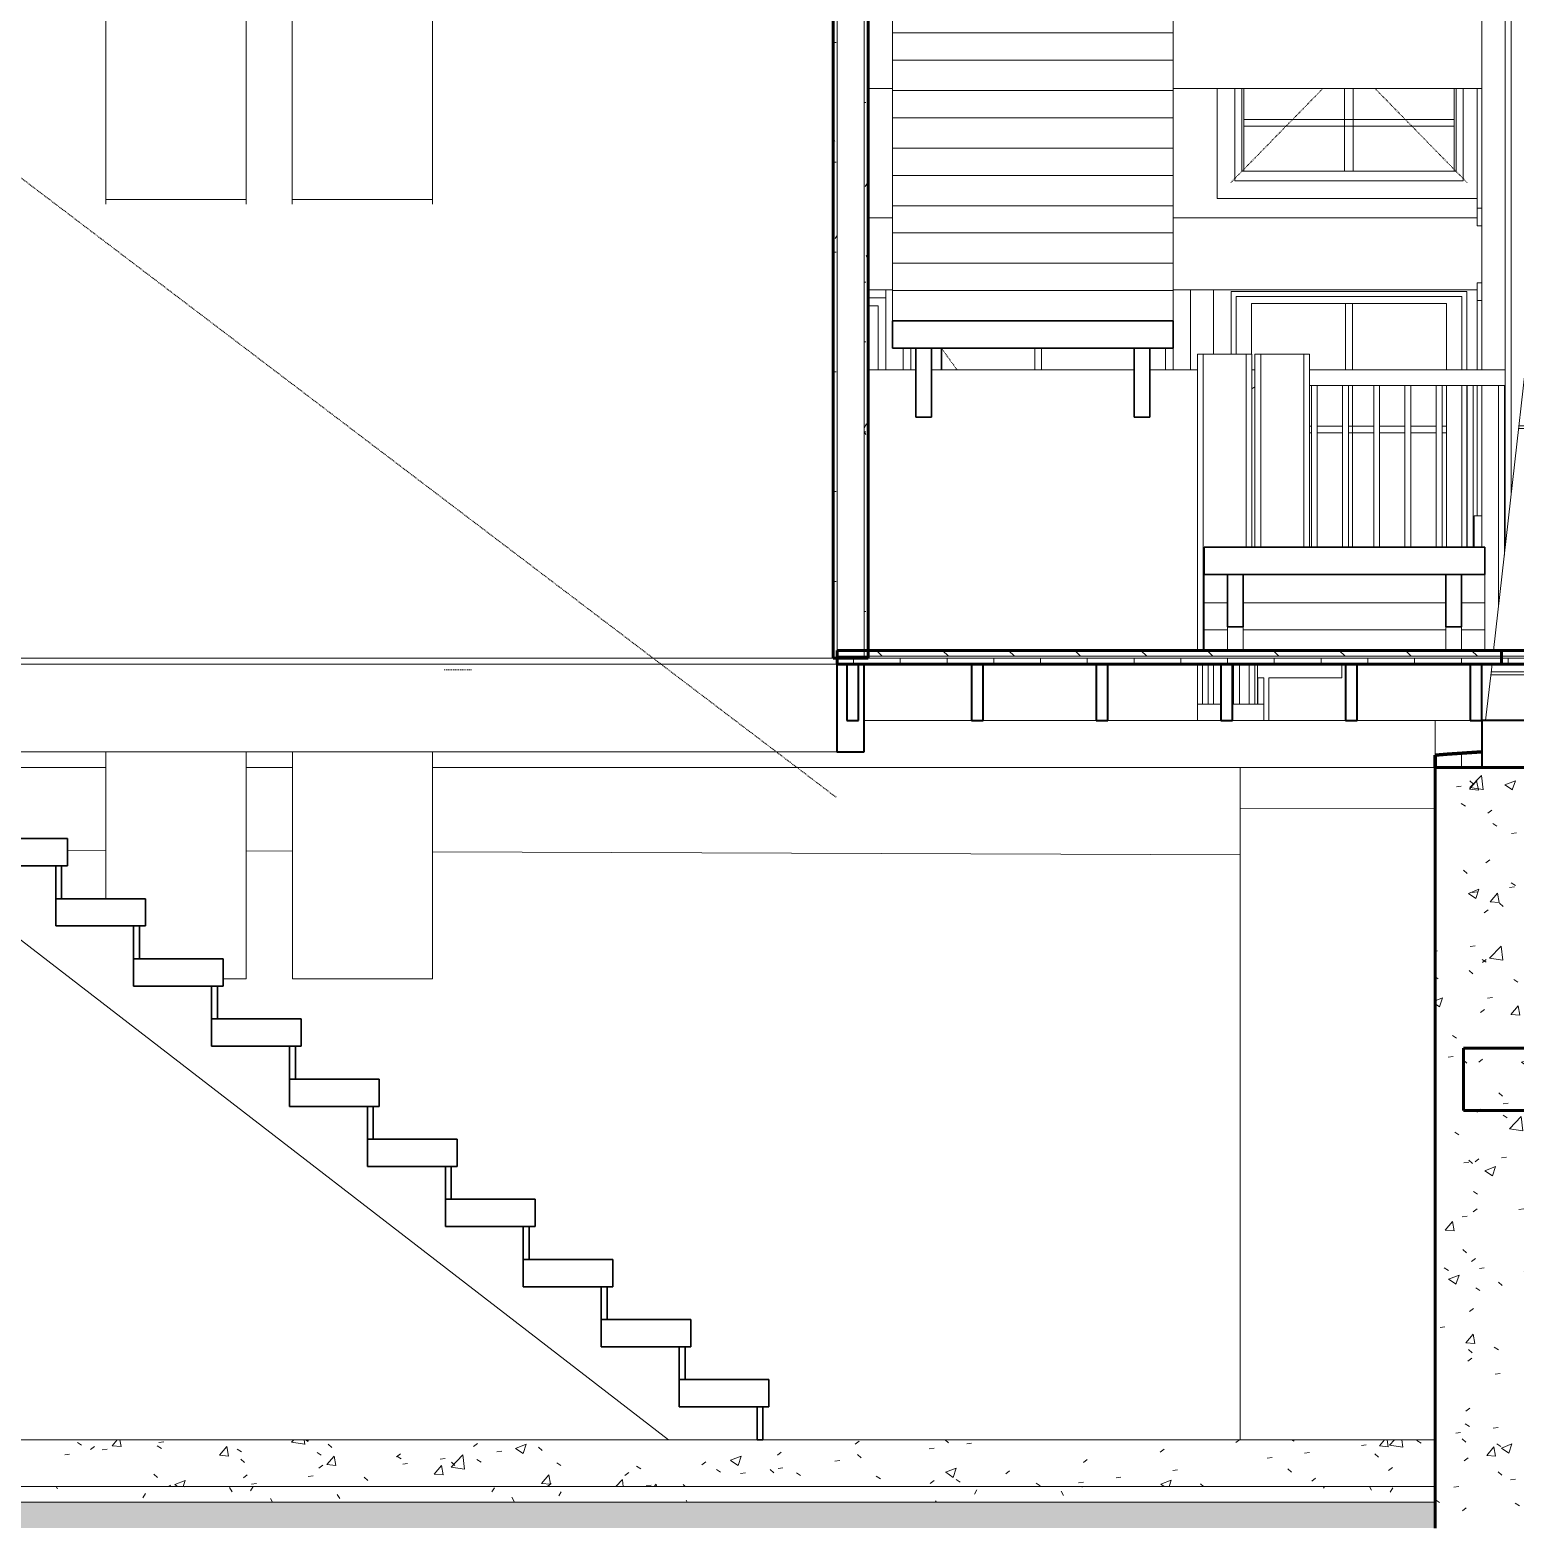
# Model space of a CAD drawing. Header units: inches. Extents: x 94 to 2128, y -110 to 279.
# Drawn here: x 234.1 to 424.6, y -110.1 to 82.1 of the extents above; entities that cross this region are included whole.
import ezdxf

# ---------------------------------------------------------------- set-up
doc = ezdxf.new("R2010")
doc.units = ezdxf.units.IN
doc.header["$MEASUREMENT"] = 0
doc.linetypes.add('Dash 1_16_', pattern=[0.125, 0.0625, -0.0625])
doc.linetypes.add('Hidden 1_8_', pattern=[0.1875, 0.125, -0.0625])
for name, color, linetype, lineweight in [('A-DETL-HDLN', 90, 'Hidden 1_8_', 9), ('A-DOOR', 31, 'Continuous', 18), ('A-DOOR-FRAM', 31, 'Continuous', 9), ('A-FLOR', 192, 'Continuous', 18), ('A-FLOR-HRAL', 11, 'Continuous', 9), ('A-FLOR-MCUT', 51, 'Continuous', 18), ('A-FLOR-PATT', 8, 'Continuous', 60), ('A-GENM', 13, 'Continuous', 9), ('A-GLAZ', 151, 'Continuous', 18), ('A-ROOF', 132, 'Continuous', 18), ('A-WALL', 113, 'Continuous', 18), ('A-WALL-PATT', 111, 'Continuous', 18), ('C-BLDG-PADS', 91, 'Continuous', 9), ('C-TOPO', 7, 'Continuous', 9), ('I-FURN', 30, 'Continuous', 9), ('I-WALL', 2, 'Continuous', 18), ('M-HVAC-DUCT', 70, 'Continuous', 9), ('Q-CASE', 31, 'Continuous', 9), ('S-BEAM', 12, 'Continuous', 9), ('S-FNDN', 32, 'Continuous', 18), ('S-STRS', 31, 'Continuous', 9)]:
    doc.layers.add(name, color=color, linetype=linetype, lineweight=lineweight)
pattern_1 = [(90, (267.742, 68.948), (-6, 4e-16), [])]
pattern_2 = [(135, (267.742, 68.948), (-4.24264, -4.24264), [])]
pattern_3 = [(50, (267.742, 68.948), (13.77135, -1.20496), [1.44, -15.84]), (355, (267.742, 68.948), (-2.6644, 14.4422), [1.152, -12.672]), (100.451, (268.889, 68.847), (11.1071, 13.23737), [1.224, -13.462]), (46.184, (267.742, 72.788), (20.4913, -3.17785), [2.16, -23.76]), (96.636, (269.449, 72.523), (17.9459, 18.7032), [1.836, -20.193]), (351.184, (267.742, 72.788), (17.9454, 18.7026), [1.728, -19.008]), (21, (269.662, 71.828), (11.4605, -7.73037), [1.44, -15.84]), (326, (269.662, 71.828), (4.67135, 13.92315), [1.152, -12.672]), (71.451, (270.617, 71.184), (16.13207, 6.19284), [1.224, -13.462]), (37.5, (267.742, 68.948), (0.23312, 6.39175), [0.634, -11.885, 0.634, -12.23, -12.72]), (37.5, (267.742, 68.948), (0.23312, 6.39175), [-25.382, 0.634, -12.086]), (7.5, (267.742, 68.948), (5.05073, 7.57304), [0.634, -6.701, 0.634, -11.597, -4.848]), (7.5, (267.742, 68.948), (5.05073, 7.57304), [-19.565, 0.634, -4.214]), (327.5, (263.46, 68.948), (10.24958, -0.43289), [0.634, -4.166, 0.634, -14.342, -19.872]), (327.5, (263.46, 68.948), (10.24958, -0.43289), [-19.776, 0.634, -19.238]), (317.5, (261.54, 68.948), (11.1974, 1.92214), [0.634, -5.606, 0.634, -9.312, -14.112]), (317.5, (261.54, 68.948), (11.1974, 1.92214), [-16.186, 0.634, -13.478])]
pattern_4 = [(0, (267.742, 68.948), (15.36, 3.84), [0.634, -10.886, 0.634, -10.886, -61.44]), (0, (267.742, 68.948), (15.36, 3.84), [-23.04, 0.634, -22.406, 0.634, -10.886, -26.88]), (0, (267.742, 68.948), (15.36, 3.84), [-57.6, 0.634, -7.046, 0.634, -18.566]), (120, (273.502, 70.868), (-11.00554, 11.38215), [0.634, -10.886, 0.634, -10.886, -61.44]), (120, (273.502, 70.868), (-11.00554, 11.38215), [-23.04, 0.634, -22.406, 0.634, -10.886, -26.88]), (120, (273.502, 70.868), (-11.00554, 11.38215), [-57.6, 0.634, -7.046, 0.634, -18.566]), (240, (275.422, 78.548), (-4.35446, -15.22215), [0.634, -10.886, 0.634, -10.886, -61.44]), (240, (275.422, 78.548), (-4.35446, -15.22215), [-23.04, 0.634, -22.406, 0.634, -10.886, -26.88]), (240, (275.422, 78.548), (-4.35446, -15.22215), [-57.6, 0.634, -7.046, 0.634, -18.566])]

# ---------------------------------------------------------------- blocks, each defined once
blk = doc.blocks.new('Dimension Lumber - 2x8-1022023-Section - East_West - Looking South - Entry')
at = {"layer": 'S-BEAM', "lineweight": 40}
for p, q in [((420.38, 0.75), (418.88, 0.75)), ((418.88, 0.75), (418.88, -6.5)), ((420.38, -6.5), (420.38, 0.75)), ((418.88, -6.5), (420.38, -6.5))]:
    blk.add_line(p, q, dxfattribs=at)
blk = doc.blocks.new('Dimension Lumber - 6_x6_-1037467-Section - East_West - Looking South - Entry')
at = {"layer": 'S-BEAM', "lineweight": 40}
for p, q in [((426.38, -6.5), (420.38, -6.5)), ((420.38, -6.5), (420.38, -12.5)), ((426.38, -12.5), (426.38, -6.5)), ((420.38, -12.5), (426.38, -12.5))]:
    blk.add_line(p, q, dxfattribs=at)
blk = doc.blocks.new('Dimension Lumber - 6_x6_-560046-Section - East_West - Looking South - Entry')
at = {"layer": 'S-BEAM'}
for p, q in [((169.63, -6.5), (175.63, -6.5)), ((341.13, -6.5), (354.88, -6.5)), ((356.38, -6.5), (370.88, -6.5)), ((372.38, -6.5), (386.88, -6.5)), ((388.38, -6.5), (402.88, -6.5)), ((404.38, -6.5), (414.38, -6.5))]:
    blk.add_line(p, q, dxfattribs=at)
blk = doc.blocks.new('LVL-Laminated Veneer Lumber - LVL 3 1_2x11 1_4_-1198534-Section - East_West - Looking South - Entry')
at = {"layer": 'S-BEAM', "lineweight": 40}
for p, q in [((341.13, 0.75), (337.63, 0.75)), ((337.63, 0.75), (337.63, -10.5)), ((341.13, -10.5), (341.13, 0.75)), ((337.63, -10.5), (341.13, -10.5))]:
    blk.add_line(p, q, dxfattribs=at)
blk = doc.blocks.new('Casework 5 - Casework 5-830777-Section - East_West - Looking South - Entry')
at = {"layer": 'Q-CASE'}
for p, q in [((344.76, 74.6), (341.63, 74.6)), ((420.38, 74.6), (380.76, 74.6))]:
    blk.add_line(p, q, dxfattribs=at)
blk = doc.blocks.new('Window-Awning-Andersen-400_Series - 28-3_8_ x 20-1_2_-1121774-Section - East_West - Looking South - Entry')
at = {"layer": 'A-GLAZ', "lineweight": 9}
for p, q in [((419.76, 74.6), (419.76, 56.98)), ((420.38, 59.23), (419.76, 59.23)), ((419.76, 56.98), (420.38, 56.98))]:
    blk.add_line(p, q, dxfattribs=at)
blk = doc.blocks.new('casement-unique - 28-3_8_ x 71-7_8_-1077366-Section - East_West - Looking South - Entry')
at = {"layer": 'A-GLAZ', "lineweight": 9}
for p, q in [((419.76, 49.66), (419.76, 38.5)), ((420.38, 49.66), (419.76, 49.66)), ((420.38, 47.41), (419.76, 47.41)), ((419.76, 36.5), (419.76, 19.75))]:
    blk.add_line(p, q, dxfattribs=at)
blk = doc.blocks.new('Window-Double_Hung-Andersen-400_Series-Tilt_Wash - 31-5_8_ x 72-7_8_-1220825-Section - East_West - Looking South - Entry')
at = {"layer": 'A-GENM'}
for p, q in [((402.88, 47), (402.88, 38.5)), ((403.76, 47), (403.76, 38.5)), ((403.76, 36.5), (403.76, 15.75)), ((398.26, 31.28), (398.51, 31.28)), ((399.26, 31.28), (402.51, 31.28)), ((403.28, 31.28), (406.51, 31.28)), ((407.26, 31.28), (410.51, 31.28)), ((411.26, 31.28), (414.51, 31.28)), ((415.26, 31.28), (415.82, 31.28)), ((398.26, 30.41), (398.51, 30.41)), ((399.26, 30.41), (402.51, 30.41)), ((403.28, 30.41), (406.51, 30.41)), ((407.26, 30.41), (410.51, 30.41)), ((411.26, 30.41), (414.51, 30.41)), ((415.26, 30.41), (415.82, 30.41))]:
    blk.add_line(p, q, dxfattribs=at)
at = {"layer": 'A-GLAZ', "lineweight": 9}
for p, q in [((385.94, 40.5), (385.94, 48.75)), ((418.44, 48.56), (388.19, 48.56)), ((388.19, 48.56), (388.19, 40.5)), ((418.44, 38.5), (418.44, 48.56)), ((388.85, 40.5), (388.85, 47.91)), ((388.85, 47.91), (417.79, 47.91)), ((390.82, 47), (390.82, 40.5)), ((415.82, 47), (390.82, 47)), ((415.82, 38.5), (415.82, 47)), ((417.79, 47.91), (417.79, 38.5)), ((415.82, 15.75), (415.82, 36.5)), ((417.79, 36.5), (417.79, 15.75)), ((418.44, 15.75), (418.44, 36.5)), ((385.94, -4.39), (385.94, 0.75))]:
    blk.add_line(p, q, dxfattribs=at)
blk = doc.blocks.new('Window-Awning-Andersen-400_Series - 31-1_2_ x 17_-1119391-Section - East_West - Looking South - Entry')
at = {"layer": 'A-GENM'}
for p, q in [((402.76, 74.6), (402.76, 64)), ((403.88, 74.6), (403.88, 64)), ((389.82, 70.63), (416.82, 70.63)), ((389.82, 69.75), (416.82, 69.75))]:
    blk.add_line(p, q, dxfattribs=at)
at = {"layer": 'A-GLAZ', "lineweight": 9}
for p, q in [((386.41, 60.48), (386.41, 74.6)), ((388.66, 74.6), (388.66, 62.73)), ((388.68, 62.73), (388.68, 74.6)), ((389.57, 64), (389.57, 74.6)), ((389.82, 74.6), (389.82, 64)), ((416.82, 64), (416.82, 74.6)), ((417.07, 74.6), (417.07, 64)), ((417.96, 74.6), (417.96, 62.73)), ((417.98, 62.73), (417.98, 74.6)), ((417.07, 64), (389.57, 64)), ((389.82, 64), (416.82, 64)), ((388.66, 62.73), (417.98, 62.73)), ((419.76, 60.48), (386.41, 60.48))]:
    blk.add_line(p, q, dxfattribs=at)
at = {"layer": 'A-GLAZ', "linetype": 'Dash 1_16_', "lineweight": 9}
for p, q in [((399.99, 74.6), (388.15, 62.5)), ((406.65, 74.6), (418.49, 62.5))]:
    blk.add_line(p, q, dxfattribs=at)
blk = doc.blocks.new('Television-Plasma - 42_-440412-Section - East_West - Looking South - Entry')
at = {"layer": 'I-FURN'}
for p, q in [((419.38, 19.75), (420.38, 19.75)), ((419.38, 15.75), (419.38, 19.75)), ((419.38, 18.22), (419.26, 18.22))]:
    blk.add_line(p, q, dxfattribs=at)
blk = doc.blocks.new('LVL-Laminated Veneer Lumber - LVL 3 1_2x11 1_4_-1199590-Section - East_West - Looking South - Entry')
at = {"layer": 'S-BEAM'}
for p, q in [((175.63, -9.47), (175.63, 0.75)), ((208.88, 0.75), (337.63, 0.75)), ((175.63, -10.5), (208.88, -10.5)), ((218.13, -10.5), (337.63, -10.5))]:
    blk.add_line(p, q, dxfattribs=at)
blk = doc.blocks.new('Rectangular Elbow - Radius - 1 W-V4-Section - East_West - Looking South - Entry')
at = {"layer": 'M-HVAC-DUCT'}
for p, q in [((267.74, 60.36), (267.74, 59.76)), ((285.74, 59.76), (285.74, 60.36))]:
    blk.add_line(p, q, dxfattribs=at)
blk = doc.blocks.new('Rectangular Elbow - Radius - 1 W-V5-Section - East_West - Looking South - Entry')
at = {"layer": 'M-HVAC-DUCT'}
for p, q in [((267.74, 87.36), (285.74, 87.36)), ((267.74, 60.36), (267.74, 87.36)), ((285.74, 60.36), (285.74, 87.36)), ((267.74, 60.36), (285.74, 60.36)), ((285.74, 60.36), (267.74, 60.36))]:
    blk.add_line(p, q, dxfattribs=at)
blk = doc.blocks.new('Door-Outswing-Andersen-400_Series-Single - 3_ 0-1_8_ x 7_ 11-1_2_-1236536-Section - East_West - Looking South - Entry')
at = {"layer": 'A-DOOR', "linetype": 'Dash 1_16_', "lineweight": 9}
blk.add_line((351.03, 41.28), (353.03, 38.5), dxfattribs=at)
at = {"layer": 'A-DOOR-FRAM'}
for p, q in [((343.88, 38.5), (343.88, 48.75)), ((383.01, 48.75), (383.01, 38.5)), ((346.13, 41.28), (346.13, 38.5)), ((347.1, 41.28), (347.1, 38.5)), ((379.79, 38.5), (379.79, 41.28)), ((380.76, 38.5), (380.76, 41.28))]:
    blk.add_line(p, q, dxfattribs=at)
at = {"layer": 'A-DOOR-FRAM', "lineweight": 30}
blk.add_line((351.04, 38.5), (351.04, 41.28), dxfattribs=at)
at = {"layer": 'A-GENM'}
for p, q in [((363.01, 38.5), (363.01, 41.28)), ((363.88, 38.5), (363.88, 41.28))]:
    blk.add_line(p, q, dxfattribs=at)
blk = doc.blocks.new('Door-Outswing-Andersen-400_Series-Stationary - 2_ 0-1_2_ x 7_ 11-1_2_-1244375-Section - East_West - Looking South - Entry')
at = {"layer": 'A-DOOR-FRAM'}
for p, q in [((343.88, 47.75), (341.63, 47.75)), ((342.91, 46.7), (341.63, 46.7)), ((342.91, 38.5), (342.91, 46.7)), ((343.88, 38.5), (343.88, 47.75)), ((346.13, 41.28), (346.13, 38.5))]:
    blk.add_line(p, q, dxfattribs=at)
blk = doc.blocks.new('Walls 7 - Walls 7-1353541-Section - East_West - Looking South - Entry')
at = {"layer": 'A-WALL-PATT', "lineweight": 9}
h = blk.add_hatch(dxfattribs=at)
h.set_pattern_fill('FP_14', color=256, style=0, pattern_type=2)
h.set_pattern_definition([(180, (487.32, 31.27), (-36.28, 143.74), [42.426, 0, 0, 0]), (180, (488.32, 54.48), (-36.28, 143.74), [42.426, 0, 0, 0]), (180, (488.98, 69.95), (-36.28, 143.74), [42.426, 0, 0, 0]), (180, (489.31, 77.68), (-36.28, 143.74), [42.426, 0, 0, 0]), (180, (489.97, 93.15), (-36.28, 143.74), [42.426, 0, 0, 0]), (180, (490.63, 108.63), (-36.28, 143.74), [42.426, 0, 0, 0]), (180, (491.46, 127.97), (-36.28, 143.74), [42.426, 0, 0, 0]), (180, (492.12, 143.44), (-36.28, 143.74), [42.426, 0, 0, 0]), (180, (487.31, 30.9), (-36.28, 143.74), [42.426, 0, 0, 0]), (180, (488.3, 54.1), (-36.28, 143.74), [42.426, 0, 0, 0]), (180, (488.96, 69.57), (-36.28, 143.74), [42.426, 0, 0, 0]), (180, (489.3, 77.31), (-36.28, 143.74), [42.426, 0, 0, 0]), (180, (489.96, 92.78), (-36.28, 143.74), [42.426, 0, 0, 0]), (180, (490.62, 108.25), (-36.28, 143.74), [42.426, 0, 0, 0]), (180, (491.44, 127.59), (-36.28, 143.74), [42.426, 0, 0, 0]), (180, (492.1, 143.06), (-36.28, 143.74), [42.426, 0, 0, 0]), (87.55, (454.8, 31.267), (-42.427, -0.0001), [22.854, -121.015]), (87.55, (478.42, 54.475), (-42.427, -0.0001), [15.11, -128.758]), (87.55, (457.867, 69.946), (-42.427, -0.0001), [7.368, -136.5]), (87.55, (451.126, 77.68), (-42.427, -0.0001), [15.11, -128.758]), (87.55, (473.71, 93.154), (-42.427, -0.0001), [15.11, -128.758]), (87.55, (459.52, 108.626), (-42.427, -0.0001), [18.983, -124.886]), (87.55, (485.097, 127.965), (-42.427, -0.0001), [15.111, -128.758]), (87.55, (461.01, 143.437), (-42.427, -0.0001), [8.367, -135.501]), (87.55, (455.063, 31.267), (-42.427, -0.0001), [22.854, -121.015]), (87.55, (478.683, 54.475), (-42.427, -0.0001), [15.11, -128.758]), (87.55, (458.13, 69.946), (-42.427, -0.0001), [7.368, -136.5]), (87.55, (451.39, 77.68), (-42.427, -0.0001), [15.11, -128.758]), (87.55, (473.974, 93.154), (-42.427, -0.0001), [15.11, -128.758]), (87.55, (459.786, 108.626), (-42.427, -0.0001), [18.983, -124.886]), (87.55, (485.36, 127.965), (-42.427, -0.0001), [15.111, -128.758]), (87.55, (461.275, 143.437), (-42.427, -0.0001), [8.367, -135.501])])
h.paths.add_polyline_path([(426.69, -46.5), (466.8, -46.5), (466.24, 0.75), (460.31, 0.75), (460.31, -4.75), (458.81, -4.75), (458.81, 0.75), (444.31, 0.75), (444.31, -4.75), (442.81, -4.75), (442.81, 0.75), (421.68, 0.75), (420.86, -6.5), (426.38, -6.5), (426.38, -9.72), (426.69, -9.66), (426.69, -42.34)], flags=0)
h.paths.add_polyline_path([(441.93, 2.5), (444.69, 2.5), (444.07, 14.39), (443.84, 34.05), (443.84, 62.62), (428.66, 62.62), (421.88, 2.5), (432.26, 2.5)], flags=0)
h.paths.add_polyline_path([(448.2, 2.5), (466.22, 2.5), (465.51, 62.62), (453.94, 62.62), (452.78, 45.73), (450.88, 23.46), (449, 6.96)], flags=0)
h = blk.add_hatch(dxfattribs=at)
h.set_pattern_fill('FP_15', color=256, style=0, pattern_type=2)
h.set_pattern_definition([(180, (517.7, 31.24), (-50.26, 143.57), [42.426, 0, 0, 0]), (180, (516.44, 54.42), (-50.26, 143.57), [42.426, 0, 0, 0]), (180, (515.6, 69.88), (-50.26, 143.57), [42.426, 0, 0, 0]), (180, (515.17, 77.6), (-50.26, 143.57), [42.426, 0, 0, 0]), (180, (514.33, 93.06), (-50.26, 143.57), [42.426, 0, 0, 0]), (180, (513.49, 108.51), (-50.26, 143.57), [42.426, 0, 0, 0]), (180, (512.43, 127.83), (-50.26, 143.57), [42.426, 0, 0, 0]), (180, (511.59, 143.28), (-50.26, 143.57), [42.426, 0, 0, 0]), (180, (517.73, 30.87), (-50.26, 143.57), [42.426, 0, 0, 0]), (180, (516.46, 54.05), (-50.26, 143.57), [42.426, 0, 0, 0]), (180, (515.62, 69.5), (-50.26, 143.57), [42.426, 0, 0, 0]), (180, (515.2, 77.23), (-50.26, 143.57), [42.426, 0, 0, 0]), (180, (514.35, 92.68), (-50.26, 143.57), [42.426, 0, 0, 0]), (180, (513.51, 108.14), (-50.26, 143.57), [42.426, 0, 0, 0]), (180, (512.45, 127.45), (-50.26, 143.57), [42.426, 0, 0, 0]), (180, (511.61, 142.91), (-50.26, 143.57), [42.426, 0, 0, 0]), (93.125, (485.18, 31.24), (-42.426, 0.0002), [22.84, -120.945]), (93.125, (506.54, 54.42), (-42.426, 0.0002), [15.103, -128.684]), (93.125, (484.484, 69.875), (-42.426, 0.0002), [7.364, -136.422]), (93.125, (476.99, 77.6), (-42.426, 0.0002), [15.103, -128.684]), (93.125, (498.07, 93.056), (-42.426, 0.0002), [15.103, -128.684]), (93.125, (482.375, 108.51), (-42.426, 0.0002), [18.972, -124.815]), (93.125, (506.07, 127.83), (-42.426, 0.0002), [15.103, -128.684]), (93.125, (480.477, 143.28), (-42.426, 0.0002), [8.363, -135.424]), (93.125, (485.445, 31.24), (-42.426, 0.0002), [22.84, -120.945]), (93.125, (506.806, 54.42), (-42.426, 0.0002), [15.103, -128.684]), (93.125, (484.75, 69.875), (-42.426, 0.0002), [7.364, -136.422]), (93.125, (477.257, 77.6), (-42.426, 0.0002), [15.103, -128.684]), (93.125, (498.333, 93.056), (-42.426, 0.0002), [15.103, -128.684]), (93.125, (482.64, 108.51), (-42.426, 0.0002), [18.972, -124.815]), (93.125, (506.334, 127.83), (-42.426, 0.0002), [15.103, -128.684]), (93.125, (480.74, 143.28), (-42.426, 0.0002), [8.363, -135.424])])
h.paths.add_polyline_path([(478.89, -46.5), (476.31, 0.72), (476.31, -4.75), (474.81, -4.75), (474.81, 0.75), (466.24, 0.75), (466.8, -46.5)], flags=0)
h.paths.add_polyline_path([(466.22, 2.5), (476.21, 2.5), (475.1, 22.78), (475.1, 38.5), (474, 38.5), (473.89, 40.5), (487.5, 40.5), (486.29, 62.62), (465.51, 62.62), (466.19, 5.08)], flags=0)
at = {"layer": 'A-WALL'}
for p, q in [((428.66, 62.62), (421.88, 2.5)), ((428.66, 62.62), (443.84, 62.62)), ((453.94, 62.62), (465.51, 62.62)), ((466.22, 2.5), (465.51, 62.62)), ((465.51, 62.62), (486.29, 62.62)), ((487.5, 40.5), (486.29, 62.62)), ((421.68, 0.75), (420.86, -6.5)), ((466.8, -46.5), (466.24, 0.75))]:
    blk.add_line(p, q, dxfattribs=at)
blk = doc.blocks.new('Casework 43 - Casework 16-1373929-Section - East_West - Looking South - Entry')
at = {"layer": 'Q-CASE'}
for p, q in [((383.88, 40.5), (384.63, 40.5)), ((383.88, 2.5), (383.88, 40.5)), ((384.63, 40.5), (390.13, 40.5)), ((384.63, 2.5), (384.63, 40.5)), ((390.13, 40.5), (390.88, 40.5)), ((390.13, 15.75), (390.13, 40.5)), ((390.88, 15.75), (390.88, 40.5))]:
    blk.add_line(p, q, dxfattribs=at)
blk = doc.blocks.new('Railing - 3_4_-1407952-Section - East_West - Looking South - Entry')
at = {"layer": 'A-FLOR-HRAL'}
for p, q in [((422.51, 8.08), (422.51, 36.5)), ((423.26, 14.72), (423.26, 36.5))]:
    blk.add_line(p, q, dxfattribs=at)
blk = doc.blocks.new('Railing - 3_4_-V12-Section - East_West - Looking South - Entry')
at = {"layer": 'A-FLOR-HRAL'}
for p, q in [((418.51, 15.75), (418.51, 36.5)), ((419.26, 15.75), (419.26, 36.5))]:
    blk.add_line(p, q, dxfattribs=at)
blk = doc.blocks.new('Railing - 3_4_-1407981-Section - East_West - Looking South - Entry')
at = {"layer": 'A-FLOR-HRAL'}
for p, q in [((388.51, -4.39), (388.51, 0.75)), ((389.26, -4.39), (389.26, 0.75))]:
    blk.add_line(p, q, dxfattribs=at)
blk = doc.blocks.new('Railing - 3_4_-1407979-Section - East_West - Looking South - Entry')
at = {"layer": 'A-FLOR-HRAL'}
for p, q in [((384.51, -4.39), (384.51, 0.75)), ((385.26, -4.39), (385.26, 0.75))]:
    blk.add_line(p, q, dxfattribs=at)
blk = doc.blocks.new('Railing - 3_4_-1407967-Section - East_West - Looking South - Entry')
at = {"layer": 'A-FLOR-HRAL'}
for p, q in [((390.51, -4.39), (390.51, 0.75)), ((391.26, -4.39), (391.26, 0.75))]:
    blk.add_line(p, q, dxfattribs=at)
blk = doc.blocks.new('Railing - Railing-1407735-Section - East_West - Looking South - Entry')
for name, p in [('Railing - 3_4_-V12-Section - East_West - Looking South - Entry', (-20, 0)), ('Railing - 3_4_-V12-Section - East_West - Looking South - Entry', (-16, 0)), ('Railing - 3_4_-V12-Section - East_West - Looking South - Entry', (-12, 0)), ('Railing - 3_4_-V12-Section - East_West - Looking South - Entry', (-8, 0)), ('Railing - 3_4_-V12-Section - East_West - Looking South - Entry', (-4, 0)), ('Railing - 3_4_-V12-Section - East_West - Looking South - Entry', (0, 0)), ('Railing - 3_4_-1407952-Section - East_West - Looking South - Entry', (0, 0)), ('Railing - 3_4_-1407979-Section - East_West - Looking South - Entry', (0, 0)), ('Railing - 3_4_-1407981-Section - East_West - Looking South - Entry', (0, 0)), ('Railing - 3_4_-1407967-Section - East_West - Looking South - Entry', (0, 0))]:
    blk.add_blockref(name, p)
blk = doc.blocks.new('Top Rail Type - Top Rail_Internal_-1407954-Section - East_West - Looking South - Entry')
at = {"layer": 'A-FLOR-HRAL'}
for p, q in [((391.26, 38.5), (390.88, 38.5)), ((423.38, 38.5), (398.26, 38.5)), ((391.26, 36.33), (390.88, 36.07)), ((423.38, 36.5), (398.26, 36.5))]:
    blk.add_line(p, q, dxfattribs=at)
blk = doc.blocks.new('Casework 8 - Casework 16-1426184-Section - East_West - Looking South - Entry')
at = {"layer": 'Q-CASE'}
for p, q in [((423.38, 86.25), (423.38, 87.75)), ((424.13, 86.25), (424.13, 87.75)), ((423.38, 15.83), (423.38, 85.62)), ((424.13, 22.48), (424.13, 85.62)), ((429.63, 62.99), (429.63, 85.62)), ((430.38, 62.99), (430.38, 85.62))]:
    blk.add_line(p, q, dxfattribs=at)
blk = doc.blocks.new('Casework 6 - Casework 16-1428442-Section - East_West - Looking South - Entry')
at = {"layer": 'Q-CASE'}
for p, q in [((391.26, 40.5), (392.01, 40.5)), ((391.26, 15.75), (391.26, 40.5)), ((392.01, 40.5), (397.51, 40.5)), ((392.01, 15.75), (392.01, 40.5)), ((397.51, 40.5), (398.26, 40.5)), ((397.51, 15.75), (397.51, 40.5)), ((398.26, 15.75), (398.26, 40.5))]:
    blk.add_line(p, q, dxfattribs=at)

msp = doc.modelspace()

# ---------------------------------------------------------------- hatches: boundary and pattern name
at = {"layer": 'A-FLOR-PATT', "lineweight": 9}
h = msp.add_hatch(dxfattribs=at)
h.set_pattern_fill('FP_4', color=256, style=0, pattern_type=2)
h.set_pattern_definition(pattern_2)
h.paths.add_polyline_path([(166.57127, 1.75), (208.88241, 1.75), (208.88241, 2.5), (166.57127, 2.5)], flags=0)
h.paths.add_polyline_path([(422.88241, 1.75), (422.88241, 2.5), (337.63241, 2.5), (337.63241, 1.75), (422.60169, 1.75)], flags=0)
h = msp.add_hatch(dxfattribs=at)
h.set_pattern_fill('FP_4', color=256, style=0, pattern_type=2)
h.set_pattern_definition(pattern_2)
h.paths.add_polyline_path([(466.08125, 1.75), (516.38241, 1.75), (516.38241, 2.5), (422.88241, 2.5), (422.88241, 1.75), (461.25019, 1.75)], flags=0)
h = msp.add_hatch(dxfattribs=at)
h.set_pattern_fill('FP_3', color=256, style=0, pattern_type=2)
h.set_pattern_definition(pattern_1)
h.paths.add_polyline_path([(422.60169, 0.75), (422.88241, 0.75), (422.88241, 1.5), (337.63241, 1.5), (337.63241, 0.75), (403.27744, 0.75)], flags=0)
h.paths.add_polyline_path([(171.38644, 0.75), (208.88241, 0.75), (208.88241, 1.5), (166.57127, 1.5), (166.57127, 0.75)], flags=0)
h = msp.add_hatch(dxfattribs=at)
h.set_pattern_fill('FP_3', color=256, style=0, pattern_type=2)
h.set_pattern_definition(pattern_1)
h.paths.add_polyline_path([(509.56081, 0.75), (516.38241, 0.75), (516.38241, 1.5), (422.88241, 1.5), (422.88241, 0.75), (499.89869, 0.75)], flags=0)
at = {"layer": 'A-WALL-PATT', "lineweight": 9}
h = msp.add_hatch(dxfattribs=at)
h.set_pattern_fill('FP_2', color=256, style=0, pattern_type=2)
h.set_pattern_definition(pattern_4)
h.paths.add_polyline_path([(337.13241, 1.5), (337.63241, 1.5), (337.63241, 96.5), (337.13241, 96.5), (337.13241, 25.40379)], flags=0)
h = msp.add_hatch(dxfattribs=at)
h.set_pattern_fill('FP_2', color=256, style=0, pattern_type=2)
h.set_pattern_definition(pattern_4)
h.paths.add_polyline_path([(341.13241, 1.5), (341.63241, 1.5), (341.63241, 96.5), (341.13241, 96.5), (341.13241, 25.40379)], flags=0)
h = msp.add_hatch(dxfattribs=at)
h.set_pattern_fill('FP_8', color=256, style=0, pattern_type=2)
h.set_pattern_definition(pattern_3)
h.paths.add_polyline_path([(414.38241, -110.07496), (426.38241, -110.07496), (426.38241, -12.5), (414.38241, -12.5), (414.38241, -55.88346)], flags=0)
at = {"layer": 'C-BLDG-PADS'}
h = msp.add_hatch(dxfattribs=at)
h.set_pattern_fill('FP_8', color=256, style=0, pattern_type=2)
h.set_pattern_definition(pattern_3)
h.paths.add_polyline_path([(287.33194, -104.75), (414.38241, -104.75), (414.38241, -98.75), (175.63241, -98.75), (175.63241, -104.75), (248.68344, -104.75)], flags=0)
h = msp.add_hatch(dxfattribs=at)
h.set_pattern_fill('FP_2', color=256, style=0, pattern_type=2)
h.set_pattern_definition(pattern_4)
h.paths.add_polyline_path([(403.27744, -106.75), (414.38241, -106.75), (414.38241, -104.75), (175.63241, -104.75), (175.63241, -106.75), (325.98044, -106.75)], flags=0)
h = msp.add_hatch(dxfattribs=at)
h.set_pattern_fill('FP_6', color=256, style=0, pattern_type=2)
h.set_pattern_definition([(0, (267.742, 68.948), (7.68, 1.92), [0.634, -5.126, 0.634, -5.126, -30.72]), (0, (267.742, 68.948), (7.68, 1.92), [-11.52, 0.634, -10.886, 0.634, -5.126, -13.44]), (0, (267.742, 68.948), (7.68, 1.92), [-28.8, 0.634, -3.206, 0.634, -8.966]), (120, (270.622, 69.908), (-5.502769, 5.691075), [0.634, -5.126, 0.634, -5.126, -30.72]), (120, (270.622, 69.908), (-5.502769, 5.691075), [-11.52, 0.634, -10.886, 0.634, -5.126, -13.44]), (120, (270.622, 69.908), (-5.502769, 5.691075), [-28.8, 0.634, -3.206, 0.634, -8.966]), (240, (271.582, 73.748), (-2.177231, -7.611075), [0.634, -5.126, 0.634, -5.126, -30.72]), (240, (271.582, 73.748), (-2.177231, -7.611075), [-11.52, 0.634, -10.886, 0.634, -5.126, -13.44]), (240, (271.582, 73.748), (-2.177231, -7.611075), [-28.8, 0.634, -3.206, 0.634, -8.966])])
h.paths.add_polyline_path([(287.33194, -110.07496), (414.38241, -110.07496), (414.38241, -106.75), (175.63241, -106.75), (175.63241, -110.07496), (248.68344, -110.07496)], flags=0)
at = {"layer": 'C-TOPO'}
h = msp.add_hatch(dxfattribs=at)
h.set_pattern_fill('FP_5', color=256, style=0, pattern_type=2)
h.set_pattern_definition([(0, (267.742, 68.948), (12, 12), [12, -12]), (0, (267.742, 73.448), (12, 12), [12, -12]), (0, (267.742, 77.948), (12, 12), [12, -12]), (90, (269.242, 79.448), (-12, 12), [12, -12]), (90, (273.742, 79.448), (-12, 12), [12, -12]), (90, (278.242, 79.448), (-12, 12), [12, -12])])
h.paths.add_polyline_path([(426.69491, -110.07496), (426.69491, -56.5), (426.38241, -56.5), (426.38241, -110.07496)], flags=0)
h.paths.add_polyline_path([(426.38241, -46.5), (426.69491, -46.5), (426.69491, -10.09635), (426.38241, -10.11744), (426.38241, -42.33559)], flags=0)
h.paths.add_polyline_path([(416.07064, -12.5), (420.38241, -12.5), (420.38241, -10.52238), (414.38241, -10.93346), (414.40428, -12.5), (415.90506, -12.5)], flags=0)
at = {"layer": 'S-FNDN', "lineweight": 9}
h = msp.add_hatch(dxfattribs=at)
h.set_pattern_fill('FP_8', color=256, style=0, pattern_type=2)
h.set_pattern_definition(pattern_3)
h.paths.add_polyline_path([(418.00741, -56.5), (505.63241, -56.5), (505.63241, -52.5), (426.38241, -52.5), (426.38241, -48.5), (418.00741, -48.5), (418.00741, -55.88346)], flags=0)

# ---------------------------------------------------------------- linework, layer by layer
at = {"layer": 'A-DETL-HDLN'}
for p, q in [((199.51499, 88.5), (337.50751, -16.32124)), ((287.24324, 0), (290.74324, 0))]:
    msp.add_line(p, q, dxfattribs=at)
at = {"layer": 'A-FLOR', "lineweight": 60}
for p, q in [((337.63241, 2.5), (337.63241, 0.75)), ((516.38241, 2.5), (337.63241, 2.5)), ((422.88241, 0.75), (422.88241, 2.5)), ((337.63241, 0.75), (516.38241, 0.75))]:
    msp.add_line(p, q, dxfattribs=at)
at = {"layer": 'A-FLOR'}
msp.add_line((337.63241, 0.75), (208.88241, 0.75), dxfattribs=at)
at = {"layer": 'A-FLOR-MCUT'}
for p, q in [((516.38241, 1.75), (337.63241, 1.75)), ((516.38241, 1.5), (341.63241, 1.5))]:
    msp.add_line(p, q, dxfattribs=at)
at = {"layer": 'A-ROOF'}
for p, q in [((344.75741, 58), (341.63241, 58)), ((419.75741, 58), (380.75741, 58)), ((341.63241, 48.75), (344.75741, 48.75)), ((380.75741, 48.75), (419.75741, 48.75))]:
    msp.add_line(p, q, dxfattribs=at)
at = {"layer": 'A-WALL'}
for p, q in [((337.63241, 2.5), (337.63241, 96.5)), ((341.13241, 1.5), (341.13241, 96.5)), ((420.38241, 38.5), (420.38241, 87.875)), ((420.38241, 15.75), (420.38241, 36.5)), ((391.59256, 0.75), (391.59256, -4.39286)), ((402.39363, 0.75), (402.39363, -1)), ((402.39363, -1), (393.05939, -1)), ((393.05939, -1), (393.05939, -6.5))]:
    msp.add_line(p, q, dxfattribs=at)
at = {"layer": 'C-BLDG-PADS', "lineweight": 18}
msp.add_line((414.38241, -98.75), (175.63241, -98.75), dxfattribs=at)
at = {"layer": 'C-BLDG-PADS'}
for p, q in [((414.38241, -104.75), (175.63241, -104.75)), ((414.38241, -106.75), (175.63241, -106.75))]:
    msp.add_line(p, q, dxfattribs=at)
at = {"layer": 'C-TOPO'}
for p, q in [((414.3824, -11.98763), (414.38244, -10.93346)), ((414.3824, -11.98763), (414.38244, -10.93346)), ((415.90507, -10.82456), (414.38244, -10.93346)), ((414.38244, -12.5), (414.38244, -10.93346)), ((415.90507, -10.82456), (420.38241, -10.52238)), ((414.38241, -17.83484), (389.38241, -17.7392)), ((389.38241, -17.7392), (414.38241, -17.83484)), ((389.38241, -17.7392), (389.38241, -98.75)), ((238.88241, -23.13275), (243.8126, -23.15161)), ((238.88241, -23.13275), (243.8126, -23.15161)), ((261.8126, -23.22047), (267.74433, -23.24316)), ((261.8126, -23.22047), (267.74433, -23.24316)), ((285.74433, -23.31203), (389.38241, -23.70851)), ((285.74433, -23.31203), (389.38241, -23.70851))]:
    msp.add_line(p, q, dxfattribs=at)
at = {"layer": 'C-TOPO', "lineweight": 80}
for p, q in [((414.38241, -10.93346), (415.90506, -10.82456)), ((414.38241, -12.5), (414.38241, -10.93346)), ((415.90506, -10.82456), (420.38241, -10.52238))]:
    msp.add_line(p, q, dxfattribs=at)
at = {"layer": 'I-WALL', "lineweight": 60}
for p, q in [((337.13241, 96.5), (337.13241, 1.5)), ((341.63241, 1.5), (341.63241, 96.5)), ((337.13241, 1.5), (341.63241, 1.5))]:
    msp.add_line(p, q, dxfattribs=at)
at = {"layer": 'I-WALL'}
for p, q in [((347.75741, 38.5), (341.63241, 38.5)), ((375.75741, 38.5), (349.75741, 38.5)), ((383.88241, 38.5), (377.75741, 38.5)), ((208.88241, 1.5), (337.13241, 1.5)), ((383.88241, -6.5), (383.88241, 0.75))]:
    msp.add_line(p, q, dxfattribs=at)
at = {"layer": 'M-HVAC-DUCT'}
for p, q in [((243.8126, -29.34615), (243.8126, -10.5)), ((261.8126, -39.63683), (261.8126, -10.5)), ((267.74433, -39.63683), (267.74433, -10.5)), ((285.74433, -39.63683), (285.74433, -10.5)), ((261.8126, -39.63683), (258.88241, -39.63683)), ((285.74433, -39.63683), (267.74433, -39.63683))]:
    msp.add_line(p, q, dxfattribs=at)
at = {"layer": 'S-FNDN'}
for p, q in [((414.38241, -10.93346), (414.38241, -6.5)), ((418.88241, -6.5), (414.38241, -6.5)), ((243.8126, -12.5), (218.13241, -12.5)), ((267.74433, -12.5), (261.8126, -12.5)), ((414.3824, -12.5), (285.74433, -12.5)), ((389.38241, -17.7392), (389.38241, -12.5)), ((389.38241, -98.75), (389.38241, -17.7392))]:
    msp.add_line(p, q, dxfattribs=at)
at = {"layer": 'S-FNDN', "lineweight": 60}
for p, q in [((414.38241, -12.5), (414.38241, -110.07496)), ((426.38241, -12.5), (414.38241, -12.5)), ((418.00741, -48.5), (418.00741, -56.5)), ((426.38241, -48.5), (418.00741, -48.5)), ((418.00741, -56.5), (529.63241, -56.5))]:
    msp.add_line(p, q, dxfattribs=at)
at = {"layer": 'S-STRS'}
for p, q in [((344.75741, 81.72222), (344.75741, 85.61111)), ((380.75741, 85.61111), (380.75741, 81.72222)), ((344.75741, 81.72222), (380.75741, 81.72222)), ((344.75741, 78.22222), (344.75741, 81.72222)), ((380.75741, 78.22222), (380.75741, 81.72222)), ((344.75741, 74.33333), (344.75741, 78.22222)), ((380.75741, 78.22222), (344.75741, 78.22222)), ((380.75741, 78.22222), (380.75741, 74.33333)), ((344.75741, 74.33333), (380.75741, 74.33333)), ((344.75741, 70.83333), (344.75741, 74.33333)), ((380.75741, 70.83333), (380.75741, 74.33333)), ((344.75741, 66.94444), (344.75741, 70.83333)), ((380.75741, 70.83333), (344.75741, 70.83333)), ((380.75741, 70.83333), (380.75741, 66.94444)), ((344.75741, 66.94444), (380.75741, 66.94444)), ((344.75741, 63.44444), (344.75741, 66.94444)), ((380.75741, 63.44444), (380.75741, 66.94444)), ((344.75741, 59.55556), (344.75741, 63.44444)), ((380.75741, 63.44444), (344.75741, 63.44444)), ((380.75741, 63.44444), (380.75741, 59.55556)), ((344.75741, 59.55556), (380.75741, 59.55556)), ((344.75741, 56.05556), (344.75741, 59.55556)), ((380.75741, 56.05556), (380.75741, 59.55556)), ((344.75741, 52.16667), (344.75741, 56.05556)), ((380.75741, 56.05556), (344.75741, 56.05556)), ((380.75741, 56.05556), (380.75741, 52.16667)), ((344.75741, 52.16667), (380.75741, 52.16667)), ((344.75741, 48.66667), (344.75741, 52.16667)), ((380.75741, 48.66667), (380.75741, 52.16667)), ((344.75741, 44.77778), (344.75741, 48.66667)), ((380.75741, 48.66667), (344.75741, 48.66667)), ((380.75741, 48.66667), (380.75741, 44.77778)), ((384.75741, 8.625), (384.75741, 12.25)), ((420.75741, 12.25), (420.75741, 8.625)), ((384.75741, 8.625), (387.75741, 8.625)), ((384.75741, 5.125), (384.75741, 8.625)), ((387.75741, 8.625), (384.75741, 8.625)), ((389.75741, 8.625), (415.75741, 8.625)), ((415.75741, 8.625), (389.75741, 8.625)), ((417.75741, 8.625), (420.75741, 8.625)), ((420.75741, 8.625), (417.75741, 8.625)), ((420.75741, 8.625), (420.75741, 5.125)), ((387.75741, 5.125), (384.75741, 5.125)), ((384.75741, 2.5), (384.75741, 5.125)), ((387.75741, 5.53519), (387.75741, 2.5)), ((389.75741, 2.5), (389.75741, 5.53519)), ((415.75741, 5.125), (389.75741, 5.125)), ((415.75741, 5.53519), (415.75741, 2.5)), ((417.75741, 2.5), (417.75741, 5.53519)), ((420.75741, 5.125), (417.75741, 5.125)), ((420.75741, 5.125), (420.75741, 2.5)), ((391.63241, -1), (391.63241, -4.39286)), ((392.38241, -1), (391.63241, -1)), ((392.38241, -4.39286), (392.38241, -1)), ((383.88241, -4.39286), (386.88241, -4.39286)), ((388.38241, -4.39286), (392.38241, -4.39286)), ((391.63241, -4.39286), (392.38241, -4.39286)), ((392.38241, -6.5), (392.38241, -4.39286)), ((315.99988, -98.75), (208.88241, -16.14596))]:
    msp.add_line(p, q, dxfattribs=at)
at = {"layer": 'S-STRS', "lineweight": 30}
for p, q in [((380.75741, 44.77778), (344.75741, 44.77778)), ((344.75741, 44.77778), (344.75741, 41.27778)), ((380.75741, 41.27778), (380.75741, 44.77778)), ((344.75741, 41.27778), (380.75741, 41.27778)), ((349.75741, 41.27778), (347.75741, 41.27778)), ((347.75741, 41.27778), (347.75741, 32.43632)), ((349.75741, 32.43632), (349.75741, 41.27778)), ((377.75741, 41.27778), (375.75741, 41.27778)), ((375.75741, 41.27778), (375.75741, 32.43632)), ((377.75741, 32.43632), (377.75741, 41.27778)), ((347.75741, 32.43632), (349.75741, 32.43632)), ((375.75741, 32.43632), (377.75741, 32.43632)), ((420.75741, 15.75), (384.75741, 15.75)), ((384.75741, 15.75), (384.75741, 12.25)), ((420.75741, 12.25), (420.75741, 15.75)), ((384.75741, 12.25), (420.75741, 12.25)), ((389.75741, 12.25), (387.75741, 12.25)), ((387.75741, 12.25), (387.75741, 5.53519)), ((389.75741, 5.53519), (389.75741, 12.25)), ((417.75741, 12.25), (415.75741, 12.25)), ((415.75741, 12.25), (415.75741, 5.53519)), ((417.75741, 5.53519), (417.75741, 12.25)), ((387.75741, 5.53519), (389.75741, 5.53519)), ((415.75741, 5.53519), (417.75741, 5.53519)), ((238.88241, -21.63462), (227.38241, -21.63462)), ((238.88241, -25.13462), (238.88241, -21.63462)), ((227.38241, -25.13462), (238.88241, -25.13462)), ((238.13241, -25.13462), (237.38241, -25.13462)), ((237.38241, -25.13462), (237.38241, -29.34615)), ((238.13241, -29.34615), (238.13241, -25.13462)), ((248.88241, -29.34615), (237.38241, -29.34615)), ((237.38241, -29.34615), (237.38241, -32.84615)), ((237.38241, -29.34615), (238.13241, -29.34615)), ((248.88241, -32.84615), (248.88241, -29.34615)), ((237.38241, -32.84615), (248.88241, -32.84615)), ((248.13241, -32.84615), (247.38241, -32.84615)), ((247.38241, -32.84615), (247.38241, -37.05769)), ((248.13241, -37.05769), (248.13241, -32.84615)), ((258.88241, -37.05769), (247.38241, -37.05769)), ((247.38241, -37.05769), (247.38241, -40.55769)), ((247.38241, -37.05769), (248.13241, -37.05769)), ((258.88241, -40.55769), (258.88241, -37.05769)), ((247.38241, -40.55769), (258.88241, -40.55769)), ((258.13241, -40.55769), (257.38241, -40.55769)), ((257.38241, -40.55769), (257.38241, -44.76923)), ((258.13241, -44.76923), (258.13241, -40.55769)), ((268.88241, -44.76923), (257.38241, -44.76923)), ((257.38241, -44.76923), (257.38241, -48.26923)), ((257.38241, -44.76923), (258.13241, -44.76923)), ((268.88241, -48.26923), (268.88241, -44.76923)), ((257.38241, -48.26923), (268.88241, -48.26923)), ((268.13241, -48.26923), (267.38241, -48.26923)), ((267.38241, -48.26923), (267.38241, -52.48077)), ((268.13241, -52.48077), (268.13241, -48.26923)), ((278.88241, -52.48077), (267.38241, -52.48077)), ((267.38241, -52.48077), (267.38241, -55.98077)), ((267.38241, -52.48077), (268.13241, -52.48077)), ((278.88241, -55.98077), (278.88241, -52.48077)), ((267.38241, -55.98077), (278.88241, -55.98077)), ((278.13241, -55.98077), (277.38241, -55.98077)), ((277.38241, -55.98077), (277.38241, -60.19231)), ((278.13241, -60.19231), (278.13241, -55.98077)), ((288.88241, -60.19231), (277.38241, -60.19231)), ((277.38241, -60.19231), (277.38241, -63.69231)), ((277.38241, -60.19231), (278.13241, -60.19231)), ((288.88241, -63.69231), (288.88241, -60.19231)), ((277.38241, -63.69231), (288.88241, -63.69231)), ((288.13241, -63.69231), (287.38241, -63.69231)), ((287.38241, -63.69231), (287.38241, -67.90385)), ((288.13241, -67.90385), (288.13241, -63.69231)), ((298.88241, -67.90385), (287.38241, -67.90385)), ((287.38241, -67.90385), (287.38241, -71.40385)), ((287.38241, -67.90385), (288.13241, -67.90385)), ((298.88241, -71.40385), (298.88241, -67.90385)), ((287.38241, -71.40385), (298.88241, -71.40385)), ((298.13241, -71.40385), (297.38241, -71.40385)), ((297.38241, -71.40385), (297.38241, -75.61538)), ((298.13241, -75.61538), (298.13241, -71.40385)), ((308.88241, -75.61538), (297.38241, -75.61538)), ((297.38241, -75.61538), (297.38241, -79.11538)), ((297.38241, -75.61538), (298.13241, -75.61538)), ((308.88241, -79.11538), (308.88241, -75.61538)), ((297.38241, -79.11538), (308.88241, -79.11538)), ((308.13241, -79.11538), (307.38241, -79.11538)), ((307.38241, -79.11538), (307.38241, -83.32692)), ((308.13241, -83.32692), (308.13241, -79.11538)), ((318.88241, -83.32692), (307.38241, -83.32692)), ((307.38241, -83.32692), (307.38241, -86.82692)), ((307.38241, -83.32692), (308.13241, -83.32692)), ((318.88241, -86.82692), (318.88241, -83.32692)), ((307.38241, -86.82692), (318.88241, -86.82692)), ((318.13241, -86.82692), (317.38241, -86.82692)), ((317.38241, -86.82692), (317.38241, -91.03846)), ((318.13241, -91.03846), (318.13241, -86.82692)), ((328.88241, -91.03846), (317.38241, -91.03846)), ((317.38241, -91.03846), (317.38241, -94.53846)), ((317.38241, -91.03846), (318.13241, -91.03846)), ((328.88241, -94.53846), (328.88241, -91.03846)), ((317.38241, -94.53846), (328.88241, -94.53846)), ((328.13241, -94.53846), (327.38241, -94.53846)), ((327.38241, -94.53846), (327.38241, -98.75)), ((328.13241, -98.75), (328.13241, -94.53846)), ((327.38241, -98.75), (328.13241, -98.75))]:
    msp.add_line(p, q, dxfattribs=at)

# ---------------------------------------------------------------- block references
at = {"layer": 'A-DOOR'}
for name in ['Door-Outswing-Andersen-400_Series-Single - 3_ 0-1_8_ x 7_ 11-1_2_-1236536-Section - East_West - Looking South - Entry', 'Door-Outswing-Andersen-400_Series-Stationary - 2_ 0-1_2_ x 7_ 11-1_2_-1244375-Section - East_West - Looking South - Entry']:
    msp.add_blockref(name, (0, 0), dxfattribs=at)
at = {"layer": 'A-FLOR-HRAL'}
for name in ['Top Rail Type - Top Rail_Internal_-1407954-Section - East_West - Looking South - Entry', 'Railing - Railing-1407735-Section - East_West - Looking South - Entry']:
    msp.add_blockref(name, (0, 0), dxfattribs=at)
at = {"layer": 'A-GLAZ'}
for name in ['Window-Awning-Andersen-400_Series - 31-1_2_ x 17_-1119391-Section - East_West - Looking South - Entry', 'Window-Awning-Andersen-400_Series - 28-3_8_ x 20-1_2_-1121774-Section - East_West - Looking South - Entry', 'Window-Double_Hung-Andersen-400_Series-Tilt_Wash - 31-5_8_ x 72-7_8_-1220825-Section - East_West - Looking South - Entry', 'casement-unique - 28-3_8_ x 71-7_8_-1077366-Section - East_West - Looking South - Entry']:
    msp.add_blockref(name, (0, 0), dxfattribs=at)
at = {"layer": 'A-WALL'}
msp.add_blockref('Walls 7 - Walls 7-1353541-Section - East_West - Looking South - Entry', (0, 0), dxfattribs=at)
at = {"layer": 'I-FURN'}
msp.add_blockref('Television-Plasma - 42_-440412-Section - East_West - Looking South - Entry', (0, 0), dxfattribs=at)
at = {"layer": 'M-HVAC-DUCT'}
for name, p in [('Rectangular Elbow - Radius - 1 W-V5-Section - East_West - Looking South - Entry', (-23.93173, 0)), ('Rectangular Elbow - Radius - 1 W-V5-Section - East_West - Looking South - Entry', (0, 0)), ('Rectangular Elbow - Radius - 1 W-V4-Section - East_West - Looking South - Entry', (-23.93173, 0)), ('Rectangular Elbow - Radius - 1 W-V4-Section - East_West - Looking South - Entry', (0, 0))]:
    msp.add_blockref(name, p, dxfattribs=at)
at = {"layer": 'Q-CASE'}
for name in ['Casework 8 - Casework 16-1426184-Section - East_West - Looking South - Entry', 'Casework 5 - Casework 5-830777-Section - East_West - Looking South - Entry', 'Casework 43 - Casework 16-1373929-Section - East_West - Looking South - Entry', 'Casework 6 - Casework 16-1428442-Section - East_West - Looking South - Entry']:
    msp.add_blockref(name, (0, 0), dxfattribs=at)
at = {"layer": 'S-BEAM'}
for name, p in [('LVL-Laminated Veneer Lumber - LVL 3 1_2x11 1_4_-1199590-Section - East_West - Looking South - Entry', (0, 0)), ('LVL-Laminated Veneer Lumber - LVL 3 1_2x11 1_4_-1198534-Section - East_West - Looking South - Entry', (0, 0)), ('Dimension Lumber - 2x8-1022023-Section - East_West - Looking South - Entry', (-80, 0)), ('Dimension Lumber - 2x8-1022023-Section - East_West - Looking South - Entry', (-64, 0)), ('Dimension Lumber - 2x8-1022023-Section - East_West - Looking South - Entry', (-48, 0)), ('Dimension Lumber - 2x8-1022023-Section - East_West - Looking South - Entry', (-32, 0)), ('Dimension Lumber - 2x8-1022023-Section - East_West - Looking South - Entry', (-16, 0)), ('Dimension Lumber - 2x8-1022023-Section - East_West - Looking South - Entry', (0, 0)), ('Dimension Lumber - 6_x6_-560046-Section - East_West - Looking South - Entry', (0, 0)), ('Dimension Lumber - 6_x6_-1037467-Section - East_West - Looking South - Entry', (0, 0))]:
    msp.add_blockref(name, p, dxfattribs=at)

doc.saveas('drawing.dxf')
